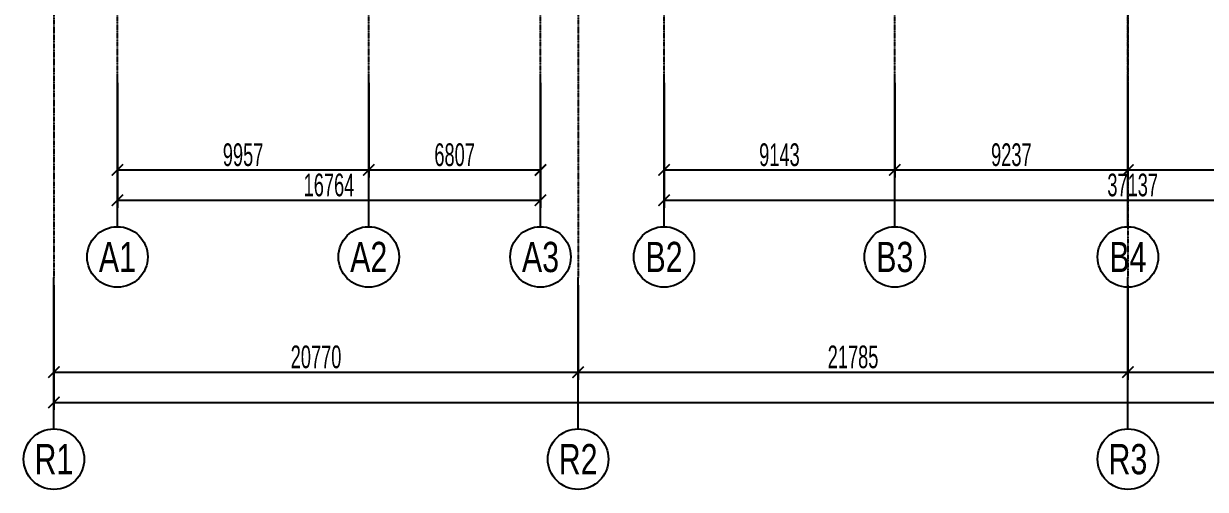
# Model space of a CAD drawing. Extents: x 393608 to 866608, y -117491 to 282459.
# Drawn here: x 443160 to 489984, y 227670 to 246144 of the extents above; entities that cross this region are included whole.
import ezdxf
from ezdxf.enums import TextEntityAlignment as Align

# ---------------------------------------------------------------- set-up
doc = ezdxf.new("R2010")
doc.units = 0
doc.linetypes.add('CENTER', pattern=[50.8, 31.75, -6.35, 6.35, -6.35])
doc.layers.get('0').update_dxf_attribs({"color": 8})
doc.layers.get('Defpoints').update_dxf_attribs({"color": 8})
doc.layers.add('#标注', color=8, linetype='Continuous')
doc.layers.add('DOTE', color=8, linetype='CENTER')
doc.styles.add('JHZX', font='jrs.shx', dxfattribs={"width": 0.6, "bigfont": 'jhz.shx'})
doc.dimstyles.new('JZBZ-300', dxfattribs={"dimscale": 300, "dimtxt": 3, "dimasz": 1.5, "dimexe": 1, "dimexo": 1, "dimgap": 0.5, "dimtad": 1, "dimdec": 0, "dimdsep": 46, "dimtxsty": 'JHZX', "dimblk1": 'ARCHTICK', "dimblk2": 'ARCHTICK', "dimsah": 1, "dimcen": 0, "dimclrd": 1, "dimclre": 1, "dimclrt": 2, "dimadec": 3, "dimazin": 2, "dimtfac": 1, "dimtdec": 0, "dimtix": 1, "dimtmove": 0, "dimatfit": 3, "dimfxl": 1, "dimtolj": 1, "dimlwd": -1, "dimlwe": -1, "dimarcsym": 1})

# ---------------------------------------------------------------- blocks, each defined once
blk = doc.blocks.new('_ARCHTICK')
at = {"color": 0, "linetype": 'ByBlock', "const_width": 0.15}
blk.add_lwpolyline([(-0.5, -0.5), (0.5, 0.5)], dxfattribs=at)
blk = doc.blocks.new('*D29')
at = {"layer": '#标注', "linetype": 'ByBlock', "ltscale": 300, "transparency": 16777216}
for p, q in [((2516, -2728), (2516, -7678)), ((19280, -2728), (19280, -7678)), ((2516, -7378), (19280, -7378))]:
    blk.add_line(p, q, dxfattribs=at)
at = {"layer": 'Defpoints', "color": 0, "ltscale": 300, "transparency": 16777216}
for p in [(2516, -2428), (19280, -2428), (19280, -7378)]:
    blk.add_point(p, dxfattribs=at)
at = {"layer": '#标注', "ltscale": 300, "transparency": 16777216, "xscale": 450, "yscale": 450, "zscale": 450, "rotation": 180}
blk.add_blockref('_ARCHTICK', (2516, -7378), dxfattribs=at)
at = {"layer": '#标注', "ltscale": 300, "transparency": 16777216, "xscale": 450, "yscale": 450, "zscale": 450}
blk.add_blockref('_ARCHTICK', (19280, -7378), dxfattribs=at)
at = {"layer": '#标注', "ltscale": 300, "transparency": 16777216, "insert": (10898, -6778), "char_height": 900, "attachment_point": 5, "style": 'JHZX'}
blk.add_mtext('\\A1;16764', dxfattribs=at)
blk = doc.blocks.new('*D30')
at = {"layer": '#标注', "linetype": 'ByBlock', "ltscale": 300, "transparency": 16777216}
for p, q in [((2516, -2728), (2516, -6478)), ((12473, -2728), (12473, -6478)), ((2516, -6178), (12473, -6178))]:
    blk.add_line(p, q, dxfattribs=at)
at = {"layer": 'Defpoints', "color": 0, "ltscale": 300, "transparency": 16777216}
for p in [(2516, -2428), (12473, -2428), (12473, -6178)]:
    blk.add_point(p, dxfattribs=at)
at = {"layer": '#标注', "ltscale": 300, "transparency": 16777216, "xscale": 450, "yscale": 450, "zscale": 450, "rotation": 180}
blk.add_blockref('_ARCHTICK', (2516, -6178), dxfattribs=at)
at = {"layer": '#标注', "ltscale": 300, "transparency": 16777216, "xscale": 450, "yscale": 450, "zscale": 450}
blk.add_blockref('_ARCHTICK', (12473, -6178), dxfattribs=at)
at = {"layer": '#标注', "ltscale": 300, "transparency": 16777216, "insert": (7495, -5578), "char_height": 900, "attachment_point": 5, "style": 'JHZX'}
blk.add_mtext('\\A1;9957', dxfattribs=at)
blk = doc.blocks.new('*D31')
at = {"layer": '#标注', "linetype": 'ByBlock', "ltscale": 300, "transparency": 16777216}
for p, q in [((12473, -2728), (12473, -6478)), ((19280, -2728), (19280, -6478)), ((12473, -6178), (19280, -6178))]:
    blk.add_line(p, q, dxfattribs=at)
at = {"layer": 'Defpoints', "color": 0, "ltscale": 300, "transparency": 16777216}
for p in [(12473, -2428), (19280, -2428), (19280, -6178)]:
    blk.add_point(p, dxfattribs=at)
at = {"layer": '#标注', "ltscale": 300, "transparency": 16777216, "xscale": 450, "yscale": 450, "zscale": 450, "rotation": 180}
blk.add_blockref('_ARCHTICK', (12473, -6178), dxfattribs=at)
at = {"layer": '#标注', "ltscale": 300, "transparency": 16777216, "xscale": 450, "yscale": 450, "zscale": 450}
blk.add_blockref('_ARCHTICK', (19280, -6178), dxfattribs=at)
at = {"layer": '#标注', "ltscale": 300, "transparency": 16777216, "insert": (15877, -5578), "char_height": 900, "attachment_point": 5, "style": 'JHZX'}
blk.add_mtext('\\A1;6807', dxfattribs=at)
blk = doc.blocks.new('*D32')
at = {"layer": '#标注', "linetype": 'ByBlock', "ltscale": 300, "transparency": 16777216}
for p, q in [((24175, -2728), (24175, -7678)), ((61312, -2728), (61312, -7678)), ((24175, -7378), (61312, -7378))]:
    blk.add_line(p, q, dxfattribs=at)
at = {"layer": 'Defpoints', "color": 0, "ltscale": 300, "transparency": 16777216}
for p in [(24175, -2428), (61312, -2428), (61312, -7378)]:
    blk.add_point(p, dxfattribs=at)
at = {"layer": '#标注', "ltscale": 300, "transparency": 16777216, "xscale": 450, "yscale": 450, "zscale": 450, "rotation": 180}
blk.add_blockref('_ARCHTICK', (24175, -7378), dxfattribs=at)
at = {"layer": '#标注', "ltscale": 300, "transparency": 16777216, "xscale": 450, "yscale": 450, "zscale": 450}
blk.add_blockref('_ARCHTICK', (61312, -7378), dxfattribs=at)
at = {"layer": '#标注', "ltscale": 300, "transparency": 16777216, "insert": (42744, -6778), "char_height": 900, "attachment_point": 5, "style": 'JHZX'}
blk.add_mtext('\\A1;37137', dxfattribs=at)
blk = doc.blocks.new('*D33')
at = {"layer": '#标注', "linetype": 'ByBlock', "ltscale": 300, "transparency": 16777216}
for p, q in [((24175, -2728), (24175, -6478)), ((33318, -2728), (33318, -6478)), ((24175, -6178), (33318, -6178))]:
    blk.add_line(p, q, dxfattribs=at)
at = {"layer": 'Defpoints', "color": 0, "ltscale": 300, "transparency": 16777216}
for p in [(24175, -2428), (33318, -2428), (33318, -6178)]:
    blk.add_point(p, dxfattribs=at)
at = {"layer": '#标注', "ltscale": 300, "transparency": 16777216, "xscale": 450, "yscale": 450, "zscale": 450, "rotation": 180}
blk.add_blockref('_ARCHTICK', (24175, -6178), dxfattribs=at)
at = {"layer": '#标注', "ltscale": 300, "transparency": 16777216, "xscale": 450, "yscale": 450, "zscale": 450}
blk.add_blockref('_ARCHTICK', (33318, -6178), dxfattribs=at)
at = {"layer": '#标注', "ltscale": 300, "transparency": 16777216, "insert": (28747, -5578), "char_height": 900, "attachment_point": 5, "style": 'JHZX'}
blk.add_mtext('\\A1;9143', dxfattribs=at)
blk = doc.blocks.new('*D34')
at = {"layer": '#标注', "linetype": 'ByBlock', "ltscale": 300, "transparency": 16777216}
for p, q in [((33318, -2728), (33318, -6478)), ((42556, -2728), (42556, -6478)), ((33318, -6178), (42556, -6178))]:
    blk.add_line(p, q, dxfattribs=at)
at = {"layer": 'Defpoints', "color": 0, "ltscale": 300, "transparency": 16777216}
for p in [(33318, -2428), (42556, -2428), (42556, -6178)]:
    blk.add_point(p, dxfattribs=at)
at = {"layer": '#标注', "ltscale": 300, "transparency": 16777216, "xscale": 450, "yscale": 450, "zscale": 450, "rotation": 180}
blk.add_blockref('_ARCHTICK', (33318, -6178), dxfattribs=at)
at = {"layer": '#标注', "ltscale": 300, "transparency": 16777216, "xscale": 450, "yscale": 450, "zscale": 450}
blk.add_blockref('_ARCHTICK', (42556, -6178), dxfattribs=at)
at = {"layer": '#标注', "ltscale": 300, "transparency": 16777216, "insert": (37937, -5578), "char_height": 900, "attachment_point": 5, "style": 'JHZX'}
blk.add_mtext('\\A1;9237', dxfattribs=at)
blk = doc.blocks.new('*D35')
at = {"layer": '#标注', "linetype": 'ByBlock', "ltscale": 300, "transparency": 16777216}
for p, q in [((42556, -2728), (42556, -6478)), ((51887, -2728), (51887, -6478)), ((42556, -6178), (51887, -6178))]:
    blk.add_line(p, q, dxfattribs=at)
at = {"layer": 'Defpoints', "color": 0, "ltscale": 300, "transparency": 16777216}
for p in [(42556, -2428), (51887, -2428), (51887, -6178)]:
    blk.add_point(p, dxfattribs=at)
at = {"layer": '#标注', "ltscale": 300, "transparency": 16777216, "xscale": 450, "yscale": 450, "zscale": 450, "rotation": 180}
blk.add_blockref('_ARCHTICK', (42556, -6178), dxfattribs=at)
at = {"layer": '#标注', "ltscale": 300, "transparency": 16777216, "xscale": 450, "yscale": 450, "zscale": 450}
blk.add_blockref('_ARCHTICK', (51887, -6178), dxfattribs=at)
at = {"layer": '#标注', "ltscale": 300, "transparency": 16777216, "insert": (47221, -5578), "char_height": 900, "attachment_point": 5, "style": 'JHZX'}
blk.add_mtext('\\A1;9331', dxfattribs=at)
blk = doc.blocks.new('*D42')
at = {"layer": '#标注', "linetype": 'ByBlock', "ltscale": 300, "transparency": 16777216}
for p, q in [((0, -10747), (0, -15697)), ((113665, -10747), (113665, -15697)), ((0, -15397), (113665, -15397))]:
    blk.add_line(p, q, dxfattribs=at)
at = {"layer": 'Defpoints', "color": 0, "ltscale": 300, "transparency": 16777216}
for p in [(0, -10447), (113665, -10447), (113665, -15397)]:
    blk.add_point(p, dxfattribs=at)
at = {"layer": '#标注', "ltscale": 300, "transparency": 16777216, "xscale": 450, "yscale": 450, "zscale": 450, "rotation": 180}
blk.add_blockref('_ARCHTICK', (0, -15397), dxfattribs=at)
at = {"layer": '#标注', "ltscale": 300, "transparency": 16777216, "xscale": 450, "yscale": 450, "zscale": 450}
blk.add_blockref('_ARCHTICK', (113665, -15397), dxfattribs=at)
at = {"layer": '#标注', "ltscale": 300, "transparency": 16777216, "insert": (56832, -14797), "char_height": 900, "attachment_point": 5, "style": 'JHZX'}
blk.add_mtext('\\A1;113665', dxfattribs=at)
blk = doc.blocks.new('*D43')
at = {"layer": '#标注', "linetype": 'ByBlock', "ltscale": 300, "transparency": 16777216}
for p, q in [((0, -10747), (0, -14497)), ((20770, -10747), (20770, -14497)), ((0, -14197), (20770, -14197))]:
    blk.add_line(p, q, dxfattribs=at)
at = {"layer": 'Defpoints', "color": 0, "ltscale": 300, "transparency": 16777216}
for p in [(0, -10447), (20770, -10447), (20770, -14197)]:
    blk.add_point(p, dxfattribs=at)
at = {"layer": '#标注', "ltscale": 300, "transparency": 16777216, "xscale": 450, "yscale": 450, "zscale": 450, "rotation": 180}
blk.add_blockref('_ARCHTICK', (0, -14197), dxfattribs=at)
at = {"layer": '#标注', "ltscale": 300, "transparency": 16777216, "xscale": 450, "yscale": 450, "zscale": 450}
blk.add_blockref('_ARCHTICK', (20770, -14197), dxfattribs=at)
at = {"layer": '#标注', "ltscale": 300, "transparency": 16777216, "insert": (10385, -13597), "char_height": 900, "attachment_point": 5, "style": 'JHZX'}
blk.add_mtext('\\A1;20770', dxfattribs=at)
blk = doc.blocks.new('*D44')
at = {"layer": '#标注', "linetype": 'ByBlock', "ltscale": 300, "transparency": 16777216}
for p, q in [((20770, -10747), (20770, -14497)), ((42556, -10747), (42556, -14497)), ((20770, -14197), (42556, -14197))]:
    blk.add_line(p, q, dxfattribs=at)
at = {"layer": 'Defpoints', "color": 0, "ltscale": 300, "transparency": 16777216}
for p in [(20770, -10447), (42556, -10447), (42556, -14197)]:
    blk.add_point(p, dxfattribs=at)
at = {"layer": '#标注', "ltscale": 300, "transparency": 16777216, "xscale": 450, "yscale": 450, "zscale": 450, "rotation": 180}
blk.add_blockref('_ARCHTICK', (20770, -14197), dxfattribs=at)
at = {"layer": '#标注', "ltscale": 300, "transparency": 16777216, "xscale": 450, "yscale": 450, "zscale": 450}
blk.add_blockref('_ARCHTICK', (42556, -14197), dxfattribs=at)
at = {"layer": '#标注', "ltscale": 300, "transparency": 16777216, "insert": (31663, -13597), "char_height": 900, "attachment_point": 5, "style": 'JHZX'}
blk.add_mtext('\\A1;21785', dxfattribs=at)
blk = doc.blocks.new('*D45')
at = {"layer": '#标注', "linetype": 'ByBlock', "ltscale": 300, "transparency": 16777216}
for p, q in [((42556, -10747), (42556, -14497)), ((65645, -10747), (65645, -14497)), ((42556, -14197), (65645, -14197))]:
    blk.add_line(p, q, dxfattribs=at)
at = {"layer": 'Defpoints', "color": 0, "ltscale": 300, "transparency": 16777216}
for p in [(42556, -10447), (65645, -10447), (65645, -14197)]:
    blk.add_point(p, dxfattribs=at)
at = {"layer": '#标注', "ltscale": 300, "transparency": 16777216, "xscale": 450, "yscale": 450, "zscale": 450, "rotation": 180}
blk.add_blockref('_ARCHTICK', (42556, -14197), dxfattribs=at)
at = {"layer": '#标注', "ltscale": 300, "transparency": 16777216, "xscale": 450, "yscale": 450, "zscale": 450}
blk.add_blockref('_ARCHTICK', (65645, -14197), dxfattribs=at)
at = {"layer": '#标注', "ltscale": 300, "transparency": 16777216, "insert": (54100, -13597), "char_height": 900, "attachment_point": 5, "style": 'JHZX'}
blk.add_mtext('\\A1;23090', dxfattribs=at)
blk = doc.blocks.new('*U28')
at = {"linetype": 'ByBlock'}
blk.add_line((0, -20), (0, 0), dxfattribs=at)
blk.add_circle((0, -24), 4, dxfattribs=at)
at = {"linetype": 'ByBlock', "style": 'JHZX', "width": 0.75}
blk.add_attdef('AXES', text='', height=4, dxfattribs=at).set_placement((0, -24), align=Align.MIDDLE_CENTER)
blk = doc.blocks.new('A$C196919d6')
at = {"layer": 'DOTE'}
for p, q in [((0, 0), (0, -10447.2)), ((20770.4, 0), (20770.4, -10447.2)), ((42555.5, 0), (42555.5, -10447.2)), ((2515.9, -2428.4), (2515.9, 0)), ((12473.2, -2428.4), (12473.2, 0)), ((19280.3, -2428.4), (19280.3, 0)), ((24175.1, -2428.4), (24175.1, 0)), ((33318.1, -2428.4), (33318.1, 0)), ((42555.5, -2428.4), (42555.5, 0))]:
    blk.add_line(p, q, dxfattribs=at)
at = {"layer": '#标注', "linetype": 'ByBlock', "xscale": 300, "yscale": 300, "zscale": 300}
for p, values in [((2515.9, -2428.4), {'AXES': 'A1'}), ((12473.2, -2428.4), {'AXES': 'A2'}), ((19280.3, -2428.4), {'AXES': 'A3'}), ((24175.1, -2428.4), {'AXES': 'B2'}), ((33318.1, -2428.4), {'AXES': 'B3'}), ((42555.5, -2428.4), {'AXES': 'B4'}), ((0, -10447.2), {'AXES': 'R1'}), ((20770.4, -10447.2), {'AXES': 'R2'}), ((42555.5, -10447.2), {'AXES': 'R3'})]:
    blk.add_blockref('*U28', p, dxfattribs=at).add_auto_attribs(values)
at = {"layer": '#标注', "ltscale": 300}
for p1, p2, distance, picture, middle in [((2515.9, -2428.4), (19280.3, -2428.4), -4950, '*D29', (10898.1, -6778.4)), ((2515.9, -2428.4), (12473.2, -2428.4), -3750, '*D30', (7494.6, -5578.4)), ((12473.2, -2428.4), (19280.3, -2428.4), -3750, '*D31', (15876.8, -5578.4)), ((24175.1, -2428.4), (61312.1, -2428.4), -4950, '*D32', (42743.6, -6778.4)), ((24175.1, -2428.4), (33318.1, -2428.4), -3750, '*D33', (28746.6, -5578.4)), ((33318.1, -2428.4), (42555.5, -2428.4), -3750, '*D34', (37936.8, -5578.4)), ((42555.5, -2428.4), (51886.7, -2428.4), -3750, '*D35', (47221.1, -5578.4)), ((0, -10447.2), (113664.7, -10447.2), -4950, '*D42', (56832.4, -14797.2)), ((0, -10447.2), (20770.4, -10447.2), -3750, '*D43', (10385.2, -13597.2)), ((20770.4, -10447.2), (42555.5, -10447.2), -3750, '*D44', (31663, -13597.2)), ((42555.5, -10447.2), (65645.3, -10447.2), -3750, '*D45', (54100.4, -13597.2))]:
    dim = blk.add_aligned_dim(p1=p1, p2=p2, distance=distance, dimstyle='JZBZ-300', override={"dimclrd": 256, "dimclre": 256, "dimclrt": 256, "dimfxl": 100}, dxfattribs=at)
    dim.commit()
    dim.dimension.update_dxf_attribs({"geometry": picture, "text_midpoint": middle})

msp = doc.modelspace()

# ---------------------------------------------------------------- block references
at = {"layer": '#标注', "ltscale": 300}
msp.add_blockref('A$C196919d6', (444360, 246517), dxfattribs=at)

doc.saveas('drawing.dxf')
